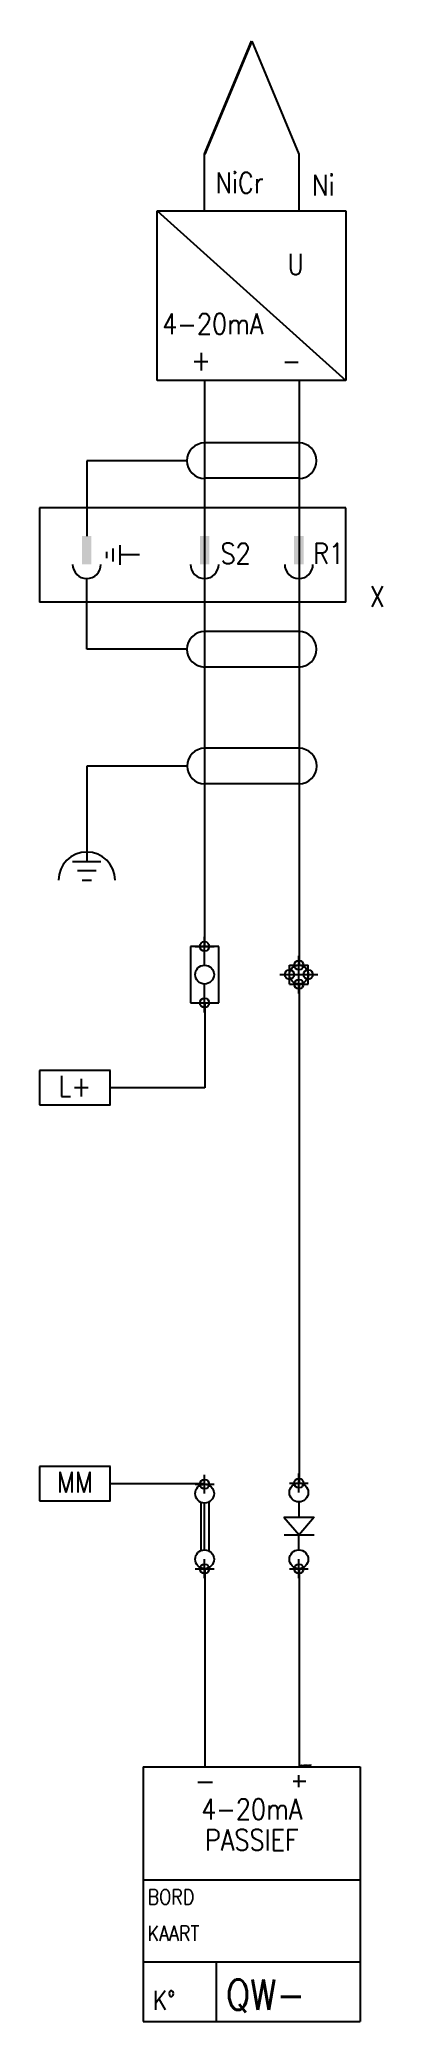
# Model space of a CAD drawing. Extents: x 157 to 194, y 51 to 261.
import ezdxf
from ezdxf.enums import TextEntityAlignment as Align

# ---------------------------------------------------------------- set-up
doc = ezdxf.new("R2010")
doc.units = 0
doc.header["$LTSCALE"] = 6
doc.header["$MEASUREMENT"] = 0
doc.header["$PDMODE"] = 34
doc.linetypes.add('DASHED', pattern=[0.75, 0.5, -0.25])
doc.layers.get('0').update_dxf_attribs({"linetype": 'CONTINUOUS'})
for name, color, linetype in [('1', 8, 'CONTINUOUS'), ('10', 8, 'DASHED'), ('11', 30, 'DASHED'), ('12', 8, 'DASHED'), ('2', 62, 'CONTINUOUS'), ('20', 8, 'CONTINUOUS'), ('3', 30, 'CONTINUOUS'), ('C', 7, 'CONTINUOUS')]:
    doc.layers.add(name, color=color, linetype=linetype)
doc.styles.add('ROMANS', font='ROMANS', dxfattribs={"width": 0.85})
doc.styles.get("Standard").update_dxf_attribs({"font": 'simplex', "width": 0.85})

# ---------------------------------------------------------------- blocks, each defined once
blk = doc.blocks.new('POT')
at = {"layer": '1'}
for p, q in [((0.03, 1.85), (-7.5, 1.85)), ((-7.5, 1.85), (-7.5, -1.81)), ((0, -1.81), (0, 1.85)), ((-7.5, -1.81), (0.03, -1.81))]:
    blk.add_line(p, q, dxfattribs=at)
at = {"layer": '1', "style": 'ROMANS', "width": 0.85}
blk.add_attdef('POTVAL', text='', height=2.2, dxfattribs=at).set_placement((-3.77, -0.93), align=Align.CENTER)
blk = doc.blocks.new('AFSCHO')
at = {"layer": '20'}
for p, q in [((10.02, 0), (0.02, 0)), ((-1.86, -1.88), (-12.48, -1.88)), ((-12.48, -1.88), (-12.48, -9)), ((10.02, -3.75), (0.02, -3.75))]:
    blk.add_line(p, q, dxfattribs=at)
for centre, start, end in [((0.02, -1.88), 90, 270), ((10.02, -1.88), 270, 90)]:
    blk.add_arc(centre, 1.88, start, end, dxfattribs=at)
blk = doc.blocks.new('AARDAF')
at = {"layer": '1'}
for p, q in [((0, 0), (0, -3)), ((-1.5, -3), (1.5, -3)), ((1, -4), (-1, -4)), ((-0.5, -5), (0.5, -5))]:
    blk.add_line(p, q, dxfattribs=at)
blk.add_arc((0, -5), 3, 0, 180, dxfattribs=at)
blk = doc.blocks.new('KLZEK')
at = {"layer": '1'}
for p, q in [((-1.5, 6), (-1.5, 0)), ((1.5, 6), (-1.5, 6)), ((0, 4), (0, 6)), ((1.5, 0), (1.5, 6)), ((-1.5, 0), (1.5, 0)), ((0, 0), (0, 2))]:
    blk.add_line(p, q, dxfattribs=at)
blk.add_circle((0, 3), 1, dxfattribs=at)
at = {"layer": 'C', "color": 2, "linetype": 'CONTINUOUS'}
blk.add_point((0, 6), dxfattribs=at)
at = {"layer": 'C', "color": 1, "linetype": 'CONTINUOUS'}
blk.add_point((0, 0), dxfattribs=at)
at = {"layer": '1', "style": 'ROMANS', "width": 0.85}
blk.add_attdef('ZEKVAL', (0.56, -4.09), '', height=2.2, dxfattribs=at)
at = {"layer": '10', "style": 'ROMANS', "width": 0.85}
blk.add_attdef('T1', (1.97, 4.15), '', height=2.2, dxfattribs=at)
at = {"layer": '12', "style": 'ROMANS', "width": 0.85}
blk.add_attdef('MATCODE', text='', height=2.2, dxfattribs=at).set_placement((-2.54, 4.15), align=Align.RIGHT)
blk = doc.blocks.new('KLEM')
at = {"layer": '1'}
blk.add_circle((0, 0), 1, dxfattribs=at)
at = {"layer": 'C', "color": 3}
blk.add_point((-1, 0), dxfattribs=at)
at = {"layer": 'C', "color": 1}
blk.add_point((0, 1), dxfattribs=at)
at = {"layer": 'C', "color": 4}
blk.add_point((1, 0), dxfattribs=at)
at = {"layer": 'C', "color": 2}
blk.add_point((0, -1), dxfattribs=at)
at = {"layer": '10', "style": 'ROMANS', "width": 0.85}
blk.add_attdef('T1', (1.47, 1.15), '', height=2.2, dxfattribs=at)
at = {"layer": '12', "style": 'ROMANS', "width": 0.85}
blk.add_attdef('MATCODE', text='', height=2.2, dxfattribs=at).set_placement((-2.04, 1.15), align=Align.RIGHT)
blk = doc.blocks.new('KLANA')
at = {"layer": '1'}
for p, q in [((-0.39, 7.04), (-0.39, 1.92)), ((0, 2), (0, 6.96)), ((0.47, 1.89), (0.47, 7.08))]:
    blk.add_line(p, q, dxfattribs=at)
for centre in [(0, 7.96), (0, 1)]:
    blk.add_circle(centre, 1, dxfattribs=at)
at = {"layer": 'C', "color": 2}
blk.add_point((0, 8.96), dxfattribs=at)
at = {"layer": 'C', "color": 1}
blk.add_point((0, 0), dxfattribs=at)
at = {"layer": '10', "style": 'ROMANS', "width": 0.85}
blk.add_attdef('T1', (1.54, 3.22), '', height=2.2, dxfattribs=at)
at = {"layer": '11', "style": 'ROMANS', "width": 0.85}
blk.add_attdef('MATCODE', text='', height=2.2, dxfattribs=at).set_placement((-1.97, 3.22), align=Align.RIGHT)
blk = doc.blocks.new('KLDI')
at = {"layer": '1'}
for p, q in [((0, 7.07), (0, 5.47)), ((-1.59, 5.47), (0.04, 3.58)), ((0, 1.99), (0, 3.58))]:
    blk.add_line(p, q, dxfattribs=at)
for centre in [(0, 8.08), (0, 1)]:
    blk.add_circle(centre, 1, dxfattribs=at)
at = {"layer": '2'}
for p, q in [((-1.59, 5.47), (1.64, 5.47)), ((1.64, 5.47), (0.04, 3.58)), ((-1.56, 3.58), (1.64, 3.58))]:
    blk.add_line(p, q, dxfattribs=at)
at = {"layer": 'C', "color": 2}
blk.add_point((0, 9.08), dxfattribs=at)
at = {"layer": 'C', "color": 1}
blk.add_point((0, 0), dxfattribs=at)
at = {"layer": '10', "style": 'ROMANS', "width": 0.85}
blk.add_attdef('T1', (1.86, 3.34), '', height=2.2, dxfattribs=at)
at = {"layer": '11', "style": 'ROMANS', "width": 0.85}
blk.add_attdef('MATCODE', text='', height=2.2, dxfattribs=at).set_placement((-2.89, 3.34), align=Align.RIGHT)
blk = doc.blocks.new('V115AE')
at = {"layer": '1'}
for p, q in [((-6.5, -12), (16.5, -12)), ((-6.5, -20.67), (16.5, -20.67)), ((1.27, -27), (1.27, -20.67))]:
    blk.add_line(p, q, dxfattribs=at)
at = {"layer": '10'}
for p, q in [((-0.7, -1.65), (0.84, -1.65)), ((9.39, -1.52), (10.73, -1.52)), ((9.96, -0.88), (9.96, -2.17))]:
    blk.add_line(p, q, dxfattribs=at)
at = {"layer": '3'}
for p, q in [((-6.5, 0), (-6.5, -27)), ((-6.5, 0), (16.5, 0)), ((16.5, 0), (16.5, -27)), ((-6.5, -27), (16.5, -27))]:
    blk.add_line(p, q, dxfattribs=at)
at = {"layer": '1', "width": 0.85}
for p in [(3.89, -30.05), (7.5, -30)]:
    blk.add_attdef('BENAMING', text='', height=2.2, rotation=90, dxfattribs=at).set_placement(p, align=Align.RIGHT)
at = {"layer": '10', "width": 0.85}
for s, p in [('4-20mA', (5, -5.59)), ('PASSIEF', (5, -8.87))]:
    blk.add_text(s, height=2.2, dxfattribs=at).set_placement(p, align=Align.CENTER)
at = {"layer": '10', "style": 'ROMANS', "width": 0.85}
for s, p in [('BORD', (-6.04, -14.6)), ('KAART', (-6.04, -18.47))]:
    blk.add_text(s, height=1.6, dxfattribs=at).set_placement(p)
at = {"layer": '10', "width": 0.85}
blk.add_text('K%%d', height=2, dxfattribs=at).set_placement((-5.5, -25.77))
for tag, p in [('PLC_NRL', (1.66, 1.69)), ('PLC_NRR', (11.66, 1.69))]:
    blk.add_attdef(tag, p, '', height=2.2, dxfattribs=at)
for tag, height, p in [('LOCCODE', 2.2, (8.22, -15.92)), ('KAART', 2.2, (8.22, -19.37)), ('NRKANAAL', 2, (-1, -25.77))]:
    blk.add_attdef(tag, text='', height=height, dxfattribs=at).set_placement(p, align=Align.CENTER)
at = {"layer": '11', "width": 0.85}
blk.add_attdef('ADRES', (2.27, -25.77), '', height=3.2, dxfattribs=at)
blk = doc.blocks.new('STOPK-MA')
at = {"layer": '1'}
for p, q in [((15, 4.5), (-17.5, 4.5)), ((-17.5, 4.5), (-17.5, -5.5)), ((15, -5.5), (15, 4.5)), ((-9.7, -1.2), (-9.7, 0.2)), ((-9, 0.55), (-9, -1.55)), ((-10.4, -0.15), (-10.4, -0.85)), ((-6.9, -0.5), (-9, -0.5)), ((15, -5.5), (-17.5, -5.5))]:
    blk.add_line(p, q, dxfattribs=at)
for centre in [(-12.5, -1.5), (0, -1.5), (10, -1.5)]:
    blk.add_arc(centre, 1.5, 180, 0, dxfattribs=at)
for points in [[(-13, -1.5), (-12, -1.5), (-13, 1.5), (-12, 1.5)], [(-0.5, -1.5), (0.5, -1.5), (-0.5, 1.5), (0.5, 1.5)], [(9.5, -1.5), (10.5, -1.5), (9.5, 1.5), (10.5, 1.5)]]:
    blk.add_solid(points, dxfattribs=at)
at = {"layer": '20'}
for p, q in [((10, 11.38), (0, 11.38)), ((-12.5, 9.5), (-12.5, 1.5)), ((-1.88, 9.5), (-12.5, 9.5)), ((10, 7.63), (0, 7.63)), ((-12.5, -10.5), (-12.5, -3)), ((-1.88, -10.5), (-12.5, -10.5)), ((10, -8.62), (0, -8.62)), ((10, -12.38), (0, -12.38))]:
    blk.add_line(p, q, dxfattribs=at)
for centre, start, end in [((0, 9.5), 90, 270), ((10, 9.5), 270, 90), ((0, -10.5), 90, 270), ((10, -10.5), 270, 90)]:
    blk.add_arc(centre, 1.88, start, end, dxfattribs=at)
at = {"layer": '1', "width": 0.85}
for s, p in [('S2', (1.69, -1.45)), ('R1', (11.51, -1.45))]:
    blk.add_text(s, height=2.2, dxfattribs=at).set_placement(p)
at = {"layer": '12', "style": 'ROMANS', "width": 0.85}
blk.add_attdef('X', (17.5, -6), '', height=2.2, dxfattribs=at)
blk = doc.blocks.new('INOMVTH')
at = {"layer": '1'}
for p, q in [((5, 36), (10, 24)), ((0, 18), (0, 24)), ((10, 24), (10, 18)), ((-5.02, 18), (14.98, 0))]:
    blk.add_line(p, q, dxfattribs=at)
at = {"layer": '1', "const_width": 0.3}
blk.add_lwpolyline([(0, 24), (5, 36)], dxfattribs=at)
at = {"layer": '3'}
for p, q in [((-5.02, 0), (-5.02, 18)), ((-5.02, 18), (14.98, 18)), ((14.98, 18), (14.98, 0)), ((14.98, 0), (-5.02, 0))]:
    blk.add_line(p, q, dxfattribs=at)
at = {"layer": '1', "style": 'ROMANS', "width": 0.85}
for tag, p in [('+', (-1.42, 1.06)), ('-', (8.18, 1.01))]:
    blk.add_attdef(tag, p, '', height=2.2, dxfattribs=at)
at = {"layer": '10', "width": 0.85}
for s, p in [('U', (8.78, 11.25)), ('4-20mA', (-4.5, 4.91))]:
    blk.add_text(s, height=2.2, dxfattribs=at).set_placement(p)
at = {"layer": '10', "style": 'ROMANS', "width": 0.85}
for tag, p in [('NICR', (1.14, 19.87)), ('NI', (11.38, 19.61))]:
    blk.add_attdef(tag, p, '', height=2.2, dxfattribs=at)
at = {"layer": '12', "width": 0.85}
blk.add_attdef('MATCODE', (17.71, 0.85), '', height=2.2, dxfattribs=at)

msp = doc.modelspace()

# ---------------------------------------------------------------- linework, layer by layer
at = {"layer": '1'}
for p, q in [((175.02, 165), (175.02, 225)), ((185.02, 225), (185.02, 163)), ((185.02, 161), (185.02, 108)), ((175.02, 159), (175.02, 150)), ((175.02, 150), (165, 150)), ((175, 108), (165, 108)), ((175.02, 99), (175.02, 78)), ((185.02, 99), (185.02, 78))]:
    msp.add_line(p, q, dxfattribs=at)

# ---------------------------------------------------------------- block references
at = {"layer": '2'}
for name, p, values in [('INOMVTH', (175, 225), {'NICR': 'NiCr', 'NI': 'Ni', '+': '+', '-': '-'}), ('STOPK-MA', (175, 207), {'X': 'X'}), ('POT', (165, 150), {'POTVAL': 'L+'}), ('POT', (165, 108), {'POTVAL': 'MM'}), ('V115AE', (175, 78), {'ADRES': 'QW-'})]:
    msp.add_blockref(name, p, dxfattribs=at).add_auto_attribs(values)
for name, p in [('AFSCHO', (175, 186)), ('AARDAF', (162.5, 177)), ('KLZEK', (175, 159)), ('KLEM', (185, 162)), ('KLANA', (175, 99)), ('KLDI', (185, 99))]:
    msp.add_blockref(name, p, dxfattribs=at)

# ---------------------------------------------------------------- texts
at = {"flags": 1}
msp.add_attdef('SYMBTYPE', (185, 78), 'X', height=0.2, dxfattribs=at)

doc.saveas('drawing.dxf')
